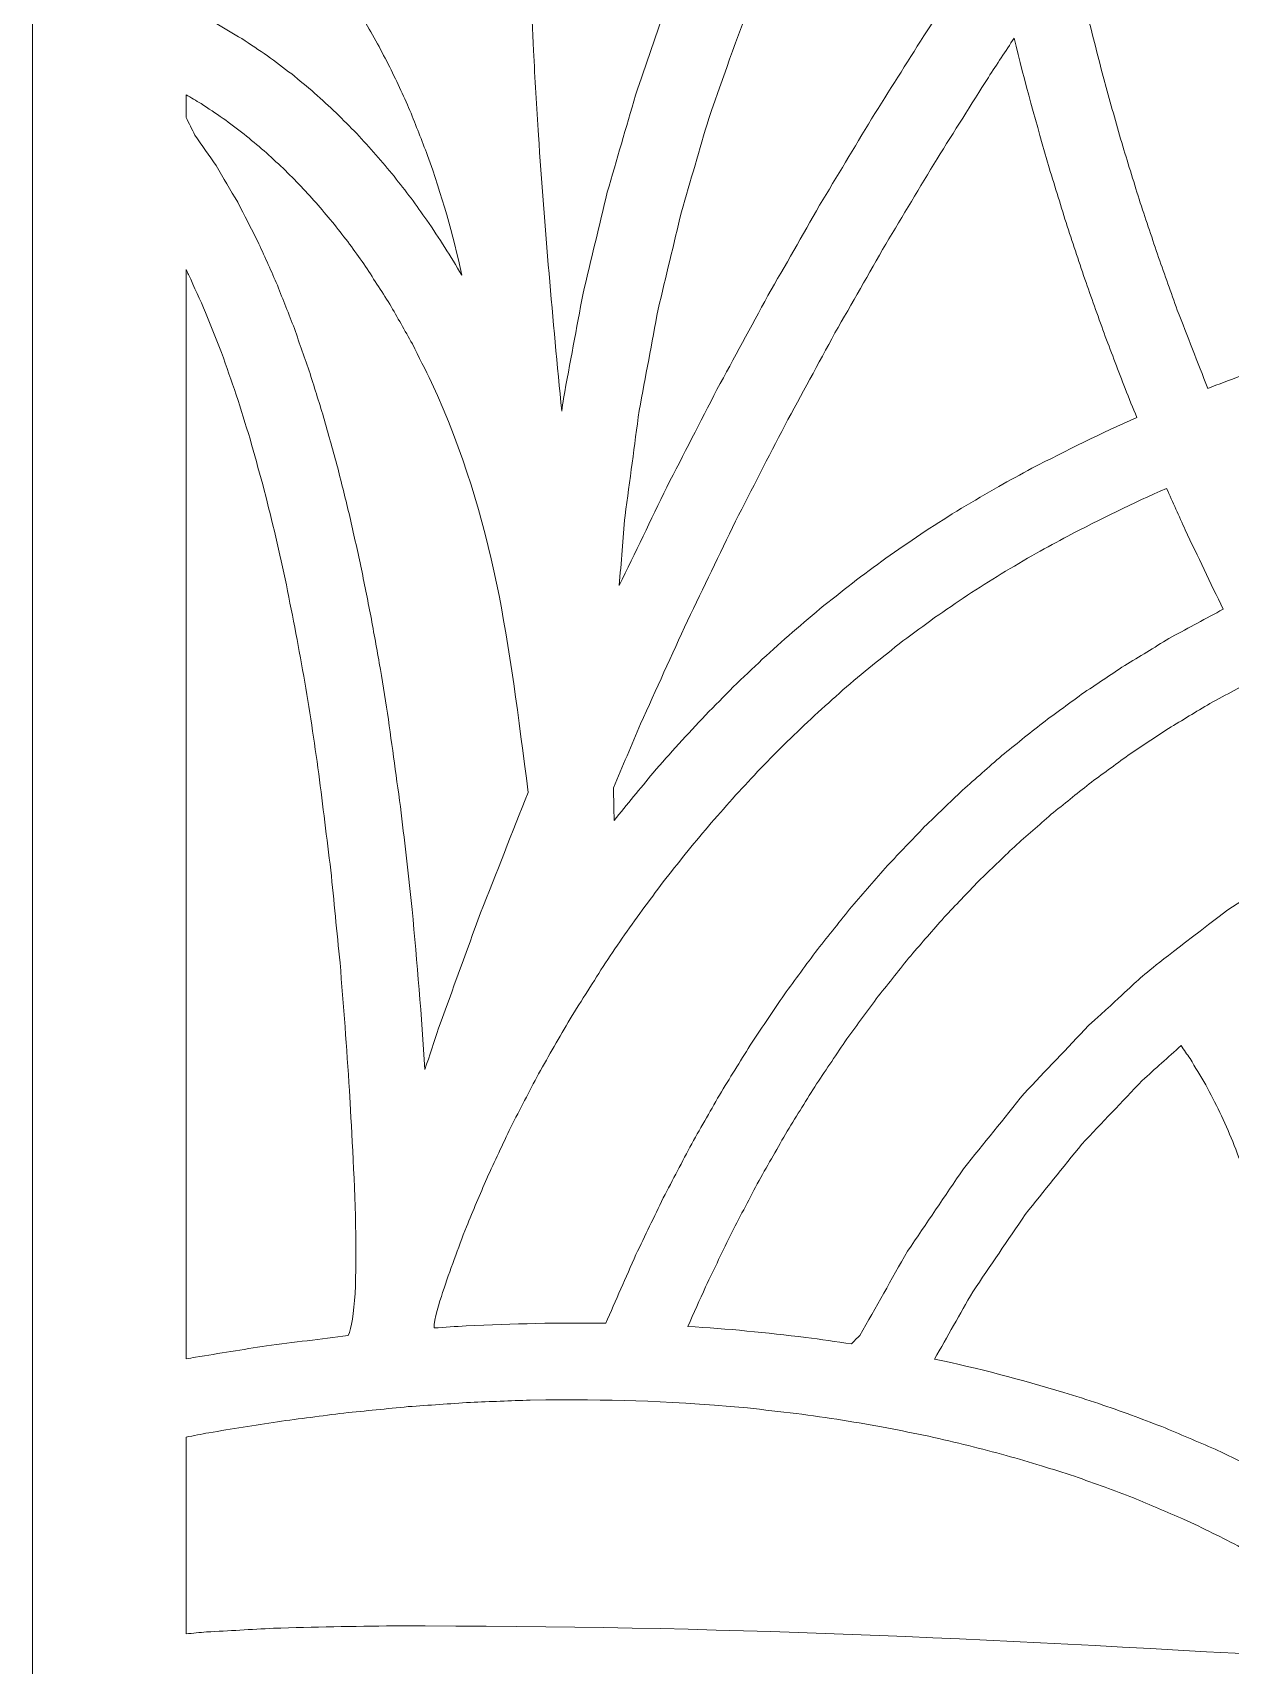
# Model space of a CAD drawing. Header units: centimetres. Extents: x 11.4 to 34.1, y -13.2 to 12.5.
# Drawn here: x 23.293 to 26.622, y -7.431 to -2.892 of the extents above; entities that cross this region are included whole.
import ezdxf

# ---------------------------------------------------------------- set-up
doc = ezdxf.new("R2010")
doc.units = ezdxf.units.CM
doc.header["$MEASUREMENT"] = 0
doc.layers.add('layer 1', color=7, linetype='Continuous')

msp = doc.modelspace()

# ---------------------------------------------------------------- linework, layer by layer
at = {"layer": 'layer 1', "color": 242, "lineweight": 9}
for points, knots in [([(34.05956, -13.24016), (30.47075, -13.24016), (26.88195, -13.24016), (23.29314, -13.24016), (23.29314, -13.24016), (23.29314, -4.65901), (23.29314, 3.92215), (23.29314, 12.5033), (23.29314, 12.5033), (26.88195, 12.5033), (30.47075, 12.5033), (34.05956, 12.5033), (34.05956, 12.5033), (34.05956, 3.92215), (34.05956, -4.65901), (34.05956, -13.24016)], [0, 0, 0, 0, 0.2, 0.2, 0.2, 0.2, 0.4, 0.4, 0.4, 0.4, 0.6, 0.6, 0.6, 0.6, 1, 1, 1, 1]), ([(25.83619, -1.73719), (25.82429, -1.75515), (25.81239, -1.77311), (25.80048, -1.79107), (25.80048, -1.79107), (25.76044, -1.8568), (25.7204, -1.92252), (25.68035, -1.98824), (25.68035, -1.98824), (25.64189, -2.05742), (25.60343, -2.12661), (25.56497, -2.19579), (25.56497, -2.19579), (25.52845, -2.26845), (25.49192, -2.34111), (25.4554, -2.41376), (25.4554, -2.41376), (25.34484, -2.65964), (25.26154, -2.87051), (25.17205, -3.13058), (25.17205, -3.13058), (25.14678, -3.21727), (25.12151, -3.30396), (25.09624, -3.39064), (25.09624, -3.39064), (25.07466, -3.48088), (25.05307, -3.57111), (25.03149, -3.66135), (25.03149, -3.66135), (25.01396, -3.75516), (24.99642, -3.84897), (24.97888, -3.94278), (24.97888, -3.94278), (24.96574, -4.04018), (24.9526, -4.13758), (24.93945, -4.23499), (24.93945, -4.23499), (24.93408, -4.29975), (24.9287, -4.36452), (24.92332, -4.42929), (24.92332, -4.42929), (24.96746, -4.33805), (25.0116, -4.24681), (25.05574, -4.15558), (25.05574, -4.15558), (25.10216, -4.06517), (25.14857, -3.97477), (25.19499, -3.88437), (25.19499, -3.88437), (25.24224, -3.79732), (25.28948, -3.71028), (25.33673, -3.62323), (25.33673, -3.62323), (25.38458, -3.53958), (25.43242, -3.45592), (25.48027, -3.37226), (25.48027, -3.37226), (25.52849, -3.29201), (25.5767, -3.21177), (25.62492, -3.13152), (25.62492, -3.13152), (25.67327, -3.05472), (25.72163, -2.97791), (25.76998, -2.90111), (25.76998, -2.90111), (25.81824, -2.82777), (25.8665, -2.75443), (25.91476, -2.68109), (25.91476, -2.68109), (25.92892, -2.66045), (25.94309, -2.63982), (25.95725, -2.61918), (25.95725, -2.61918), (25.95348, -2.60095), (25.94972, -2.58272), (25.94595, -2.5645), (25.94595, -2.5645), (25.93463, -2.50148), (25.92332, -2.43845), (25.912, -2.37543), (25.912, -2.37543), (25.90219, -2.31078), (25.89238, -2.24612), (25.88257, -2.18146), (25.88257, -2.18146), (25.8744, -2.11523), (25.86623, -2.04899), (25.85806, -1.98276), (25.85806, -1.98276), (25.85077, -1.9009), (25.84348, -1.81905), (25.83619, -1.73719)], [0, 0, 0, 0, 0.0416667, 0.0416667, 0.0416667, 0.0416667, 0.0833333, 0.0833333, 0.0833333, 0.0833333, 0.125, 0.125, 0.125, 0.125, 0.1666667, 0.1666667, 0.1666667, 0.1666667, 0.2083333, 0.2083333, 0.2083333, 0.2083333, 0.25, 0.25, 0.25, 0.25, 0.2916667, 0.2916667, 0.2916667, 0.2916667, 0.3333333, 0.3333333, 0.3333333, 0.3333333, 0.375, 0.375, 0.375, 0.375, 0.4166667, 0.4166667, 0.4166667, 0.4166667, 0.4583333, 0.4583333, 0.4583333, 0.4583333, 0.5, 0.5, 0.5, 0.5, 0.5416667, 0.5416667, 0.5416667, 0.5416667, 0.5833333, 0.5833333, 0.5833333, 0.5833333, 0.625, 0.625, 0.625, 0.625, 0.6666667, 0.6666667, 0.6666667, 0.6666667, 0.7083333, 0.7083333, 0.7083333, 0.7083333, 0.75, 0.75, 0.75, 0.75, 0.7916667, 0.7916667, 0.7916667, 0.7916667, 0.8333333, 0.8333333, 0.8333333, 0.8333333, 0.875, 0.875, 0.875, 0.875, 0.9166667, 0.9166667, 0.9166667, 0.9166667, 1, 1, 1, 1]), ([(26.70791, -1.95928), (26.52537, -2.18824), (26.35012, -2.4235), (26.18441, -2.66495), (26.18441, -2.66495), (26.21078, -2.79255), (26.24368, -2.91864), (26.27635, -3.04474), (26.27635, -3.04474), (26.29182, -3.0991), (26.30729, -3.15346), (26.32275, -3.20782), (26.32275, -3.20782), (26.339, -3.26035), (26.35525, -3.31287), (26.37149, -3.36539), (26.37149, -3.36539), (26.38839, -3.41602), (26.40528, -3.46665), (26.42217, -3.51729), (26.42217, -3.51729), (26.43957, -3.56597), (26.45696, -3.61465), (26.47436, -3.66334), (26.47436, -3.66334), (26.50258, -3.73591), (26.53079, -3.80849), (26.55901, -3.88107), (26.55901, -3.88107), (26.58956, -3.86954), (26.62012, -3.85802), (26.65068, -3.8465), (26.65068, -3.8465), (26.68417, -3.83469), (26.71766, -3.82288), (26.75116, -3.81108), (26.75116, -3.81108), (26.78493, -3.79998), (26.81871, -3.78888), (26.85249, -3.77778), (26.85249, -3.77778), (26.88652, -3.76739), (26.92055, -3.757), (26.95459, -3.74661), (26.95459, -3.74661), (26.98885, -3.73693), (27.02311, -3.72724), (27.05737, -3.71756), (27.05737, -3.71756), (27.09183, -3.7086), (27.12629, -3.69963), (27.16075, -3.69066), (27.16075, -3.69066), (27.22463, -3.67607), (27.28851, -3.66148), (27.35238, -3.64689), (27.35238, -3.64689), (27.25156, -3.45879), (27.16576, -3.26339), (27.08219, -3.06719), (27.08219, -3.06719), (26.96991, -2.78768), (26.93673, -2.69025), (26.87666, -2.51909), (26.87666, -2.51909), (26.8535, -2.44769), (26.83034, -2.37628), (26.80718, -2.30488), (26.80718, -2.30488), (26.78452, -2.22856), (26.76187, -2.15225), (26.73921, -2.07593), (26.73921, -2.07593), (26.72878, -2.03704), (26.71834, -1.99816), (26.70791, -1.95928)], [0, 0, 0, 0, 0.05, 0.05, 0.05, 0.05, 0.1, 0.1, 0.1, 0.1, 0.15, 0.15, 0.15, 0.15, 0.2, 0.2, 0.2, 0.2, 0.25, 0.25, 0.25, 0.25, 0.3, 0.3, 0.3, 0.3, 0.35, 0.35, 0.35, 0.35, 0.4, 0.4, 0.4, 0.4, 0.45, 0.45, 0.45, 0.45, 0.5, 0.5, 0.5, 0.5, 0.55, 0.55, 0.55, 0.55, 0.6, 0.6, 0.6, 0.6, 0.65, 0.65, 0.65, 0.65, 0.7, 0.7, 0.7, 0.7, 0.75, 0.75, 0.75, 0.75, 0.8, 0.8, 0.8, 0.8, 0.85, 0.85, 0.85, 0.85, 0.9, 0.9, 0.9, 0.9, 1, 1, 1, 1]), ([(23.71953, -2.82344), (23.72022, -2.82375), (23.72092, -2.82405), (23.72161, -2.82436), (23.72161, -2.82436), (23.74776, -2.83784), (23.77391, -2.85133), (23.80006, -2.86481), (23.80006, -2.86481), (23.82496, -2.87954), (23.84985, -2.89427), (23.87475, -2.909), (23.87475, -2.909), (23.89841, -2.92485), (23.92206, -2.9407), (23.94572, -2.95655), (23.94572, -2.95655), (23.96816, -2.97339), (23.9906, -2.99023), (24.01304, -3.00707), (24.01304, -3.00707), (24.03428, -3.02478), (24.05553, -3.04249), (24.07678, -3.0602), (24.07678, -3.0602), (24.09686, -3.07866), (24.11693, -3.09712), (24.13701, -3.11557), (24.13701, -3.11557), (24.15596, -3.13466), (24.1749, -3.15375), (24.19384, -3.17283), (24.19384, -3.17283), (24.21168, -3.19243), (24.22951, -3.21202), (24.24735, -3.23161), (24.24735, -3.23161), (24.26411, -3.2516), (24.28087, -3.2716), (24.29763, -3.29159), (24.29763, -3.29159), (24.31334, -3.31186), (24.32906, -3.33213), (24.34477, -3.3524), (24.34477, -3.3524), (24.35948, -3.37285), (24.37418, -3.39329), (24.38888, -3.41373), (24.38888, -3.41373), (24.42245, -3.46388), (24.45515, -3.51396), (24.48558, -3.56609), (24.48558, -3.56609), (24.46241, -3.45283), (24.42884, -3.34275), (24.39093, -3.23367), (24.39093, -3.23367), (24.3745, -3.19203), (24.35807, -3.15039), (24.34164, -3.10875), (24.34164, -3.10875), (24.33209, -3.08739), (24.32255, -3.06602), (24.313, -3.04465), (24.313, -3.04465), (24.30252, -3.02306), (24.29204, -3.00148), (24.28155, -2.97989), (24.28155, -2.97989), (24.27009, -2.95819), (24.25862, -2.93649), (24.24716, -2.9148), (24.24716, -2.9148), (24.23468, -2.89309), (24.2222, -2.87139), (24.20971, -2.84969), (24.20971, -2.84969), (24.19618, -2.82809), (24.18264, -2.80649), (24.1691, -2.78489), (24.1691, -2.78489), (24.15446, -2.7635), (24.13983, -2.74211), (24.12519, -2.72072), (24.12519, -2.72072), (24.10943, -2.69965), (24.09365, -2.67857), (24.07788, -2.65749), (24.07788, -2.65749), (24.06094, -2.63682), (24.04399, -2.61616), (24.02705, -2.59549), (24.02705, -2.59549), (24.00888, -2.57534), (23.99072, -2.55518), (23.97256, -2.53503), (23.97256, -2.53503), (23.95314, -2.51548), (23.93372, -2.49594), (23.91429, -2.47639), (23.91429, -2.47639), (23.89357, -2.45756), (23.87284, -2.43872), (23.85211, -2.41988), (23.85211, -2.41988), (23.83004, -2.40184), (23.80796, -2.3838), (23.78588, -2.36577), (23.78588, -2.36577), (23.76376, -2.34962), (23.74165, -2.33347), (23.71953, -2.31733), (23.71953, -2.31733), (23.71953, -2.48603), (23.71953, -2.65474), (23.71953, -2.82344)], [0, 0, 0, 0, 0.0333333, 0.0333333, 0.0333333, 0.0333333, 0.0666667, 0.0666667, 0.0666667, 0.0666667, 0.1, 0.1, 0.1, 0.1, 0.1333333, 0.1333333, 0.1333333, 0.1333333, 0.1666667, 0.1666667, 0.1666667, 0.1666667, 0.2, 0.2, 0.2, 0.2, 0.2333333, 0.2333333, 0.2333333, 0.2333333, 0.2666667, 0.2666667, 0.2666667, 0.2666667, 0.3, 0.3, 0.3, 0.3, 0.3333333, 0.3333333, 0.3333333, 0.3333333, 0.3666667, 0.3666667, 0.3666667, 0.3666667, 0.4, 0.4, 0.4, 0.4, 0.4333333, 0.4333333, 0.4333333, 0.4333333, 0.4666667, 0.4666667, 0.4666667, 0.4666667, 0.5, 0.5, 0.5, 0.5, 0.5333333, 0.5333333, 0.5333333, 0.5333333, 0.5666667, 0.5666667, 0.5666667, 0.5666667, 0.6, 0.6, 0.6, 0.6, 0.6333333, 0.6333333, 0.6333333, 0.6333333, 0.6666667, 0.6666667, 0.6666667, 0.6666667, 0.7, 0.7, 0.7, 0.7, 0.7333333, 0.7333333, 0.7333333, 0.7333333, 0.7666667, 0.7666667, 0.7666667, 0.7666667, 0.8, 0.8, 0.8, 0.8, 0.8333333, 0.8333333, 0.8333333, 0.8333333, 0.8666667, 0.8666667, 0.8666667, 0.8666667, 0.9, 0.9, 0.9, 0.9, 0.9333333, 0.9333333, 0.9333333, 0.9333333, 1, 1, 1, 1]), ([(24.76351, -3.9446), (24.76511, -3.9327), (24.76672, -3.92081), (24.76832, -3.90891), (24.76832, -3.90891), (24.78652, -3.81159), (24.80471, -3.71426), (24.82291, -3.61694), (24.82291, -3.61694), (24.8453, -3.52329), (24.8677, -3.42963), (24.8901, -3.33598), (24.8901, -3.33598), (24.91633, -3.246), (24.94257, -3.15601), (24.9688, -3.06603), (24.9688, -3.06603), (24.9985, -2.97971), (25.0282, -2.8934), (25.0579, -2.80708), (25.0579, -2.80708), (25.06605, -2.78654), (25.0742, -2.766), (25.08235, -2.74546), (25.08235, -2.74546), (25.07697, -2.7388), (25.07159, -2.73215), (25.0662, -2.72549), (25.0662, -2.72549), (24.94856, -2.58414), (24.81631, -2.45452), (24.67326, -2.33896), (24.67326, -2.33896), (24.67134, -2.42893), (24.67167, -2.51857), (24.67276, -2.60857), (24.67276, -2.60857), (24.67556, -2.71988), (24.67969, -2.83093), (24.68485, -2.94218), (24.68485, -2.94218), (24.68948, -3.02068), (24.69411, -3.09919), (24.69874, -3.1777), (24.69874, -3.1777), (24.71659, -3.4337), (24.73811, -3.68922), (24.76351, -3.9446)], [0, 0, 0, 0, 0.0769231, 0.0769231, 0.0769231, 0.0769231, 0.1538462, 0.1538462, 0.1538462, 0.1538462, 0.2307692, 0.2307692, 0.2307692, 0.2307692, 0.3076923, 0.3076923, 0.3076923, 0.3076923, 0.3846154, 0.3846154, 0.3846154, 0.3846154, 0.4615385, 0.4615385, 0.4615385, 0.4615385, 0.5384615, 0.5384615, 0.5384615, 0.5384615, 0.6153846, 0.6153846, 0.6153846, 0.6153846, 0.6923077, 0.6923077, 0.6923077, 0.6923077, 0.7692308, 0.7692308, 0.7692308, 0.7692308, 0.8461538, 0.8461538, 0.8461538, 0.8461538, 1, 1, 1, 1]), ([(24.90728, -4.99168), (24.90788, -5.02182), (24.90849, -5.05196), (24.9091, -5.0821), (24.9091, -5.0821), (24.94524, -5.03801), (24.98137, -4.99392), (25.0175, -4.94983), (25.0175, -4.94983), (25.04123, -4.92295), (25.06495, -4.89607), (25.08867, -4.86919), (25.08867, -4.86919), (25.11343, -4.84263), (25.13819, -4.81608), (25.16296, -4.78953), (25.16296, -4.78953), (25.18878, -4.76338), (25.2146, -4.73723), (25.24041, -4.71108), (25.24041, -4.71108), (25.2673, -4.68541), (25.29418, -4.65973), (25.32107, -4.63406), (25.32107, -4.63406), (25.34904, -4.60893), (25.377, -4.58381), (25.40497, -4.55868), (25.40497, -4.55868), (25.43402, -4.53418), (25.46308, -4.50968), (25.49213, -4.48517), (25.49213, -4.48517), (25.52229, -4.46137), (25.55245, -4.43756), (25.58261, -4.41376), (25.58261, -4.41376), (25.61388, -4.39072), (25.64516, -4.36769), (25.67643, -4.34466), (25.67643, -4.34466), (25.70882, -4.32247), (25.74122, -4.30028), (25.77362, -4.27809), (25.77362, -4.27809), (25.80715, -4.25683), (25.84068, -4.23556), (25.87421, -4.21429), (25.87421, -4.21429), (25.90878, -4.19409), (25.94336, -4.17388), (25.97793, -4.15367), (25.97793, -4.15367), (26.00874, -4.13689), (26.03956, -4.12012), (26.07037, -4.10335), (26.07037, -4.10335), (26.16632, -4.05409), (26.26281, -4.00505), (26.36198, -3.96254), (26.36198, -3.96254), (26.35104, -3.93542), (26.3401, -3.90831), (26.32917, -3.88119), (26.32917, -3.88119), (26.31089, -3.83317), (26.29261, -3.78516), (26.27433, -3.73714), (26.27433, -3.73714), (26.25644, -3.68706), (26.23854, -3.63698), (26.22064, -3.5869), (26.22064, -3.5869), (26.20327, -3.53481), (26.18589, -3.48272), (26.16851, -3.43064), (26.16851, -3.43064), (26.15179, -3.37659), (26.13508, -3.32255), (26.11836, -3.2685), (26.11836, -3.2685), (26.08427, -3.1487), (26.04934, -3.02874), (26.02104, -2.90742), (26.02104, -2.90742), (25.99711, -2.94378), (25.97318, -2.98014), (25.94926, -3.01651), (25.94926, -3.01651), (25.90168, -3.09208), (25.8541, -3.16765), (25.80652, -3.24323), (25.80652, -3.24323), (25.75908, -3.32218), (25.71164, -3.40114), (25.6642, -3.48009), (25.6642, -3.48009), (25.61712, -3.5624), (25.57005, -3.64471), (25.52297, -3.72702), (25.52297, -3.72702), (25.47649, -3.81266), (25.43001, -3.89829), (25.38353, -3.98392), (25.38353, -3.98392), (25.33787, -4.07285), (25.29222, -4.16178), (25.24656, -4.2507), (25.24656, -4.2507), (25.20196, -4.34289), (25.15735, -4.43509), (25.11275, -4.52728), (25.11275, -4.52728), (25.06942, -4.62271), (25.0261, -4.71814), (24.98278, -4.81357), (24.98278, -4.81357), (24.95761, -4.87294), (24.93244, -4.93231), (24.90728, -4.99168)], [0, 0, 0, 0, 0.0322581, 0.0322581, 0.0322581, 0.0322581, 0.0645161, 0.0645161, 0.0645161, 0.0645161, 0.0967742, 0.0967742, 0.0967742, 0.0967742, 0.1290323, 0.1290323, 0.1290323, 0.1290323, 0.1612903, 0.1612903, 0.1612903, 0.1612903, 0.1935484, 0.1935484, 0.1935484, 0.1935484, 0.2258065, 0.2258065, 0.2258065, 0.2258065, 0.2580645, 0.2580645, 0.2580645, 0.2580645, 0.2903226, 0.2903226, 0.2903226, 0.2903226, 0.3225806, 0.3225806, 0.3225806, 0.3225806, 0.3548387, 0.3548387, 0.3548387, 0.3548387, 0.3870968, 0.3870968, 0.3870968, 0.3870968, 0.4193548, 0.4193548, 0.4193548, 0.4193548, 0.4516129, 0.4516129, 0.4516129, 0.4516129, 0.483871, 0.483871, 0.483871, 0.483871, 0.516129, 0.516129, 0.516129, 0.516129, 0.5483871, 0.5483871, 0.5483871, 0.5483871, 0.5806452, 0.5806452, 0.5806452, 0.5806452, 0.6129032, 0.6129032, 0.6129032, 0.6129032, 0.6451613, 0.6451613, 0.6451613, 0.6451613, 0.6774194, 0.6774194, 0.6774194, 0.6774194, 0.7096774, 0.7096774, 0.7096774, 0.7096774, 0.7419355, 0.7419355, 0.7419355, 0.7419355, 0.7741935, 0.7741935, 0.7741935, 0.7741935, 0.8064516, 0.8064516, 0.8064516, 0.8064516, 0.8387097, 0.8387097, 0.8387097, 0.8387097, 0.8709677, 0.8709677, 0.8709677, 0.8709677, 0.9032258, 0.9032258, 0.9032258, 0.9032258, 0.9354839, 0.9354839, 0.9354839, 0.9354839, 1, 1, 1, 1]), ([(23.71953, -3.12782), (23.72776, -3.14427), (23.73599, -3.16073), (23.74422, -3.17719), (23.74422, -3.17719), (23.76372, -3.20543), (23.78323, -3.23366), (23.80273, -3.2619), (23.80273, -3.2619), (23.82283, -3.29587), (23.84294, -3.32984), (23.86304, -3.36381), (23.86304, -3.36381), (23.88162, -3.40002), (23.9002, -3.43623), (23.91878, -3.47244), (23.91878, -3.47244), (23.93594, -3.51068), (23.95311, -3.54892), (23.97027, -3.58715), (23.97027, -3.58715), (23.98611, -3.6272), (24.00195, -3.66724), (24.01779, -3.70728), (24.01779, -3.70728), (24.03238, -3.74892), (24.04698, -3.79055), (24.06157, -3.83219), (24.06157, -3.83219), (24.07499, -3.87519), (24.08841, -3.9182), (24.10183, -3.9612), (24.10183, -3.9612), (24.11415, -4.00536), (24.12646, -4.04953), (24.13877, -4.09369), (24.13877, -4.09369), (24.15003, -4.13878), (24.16129, -4.18387), (24.17255, -4.22896), (24.17255, -4.22896), (24.18281, -4.27475), (24.19308, -4.32055), (24.20334, -4.36635), (24.20334, -4.36635), (24.21266, -4.41262), (24.22198, -4.4589), (24.23129, -4.50518), (24.23129, -4.50518), (24.23972, -4.55171), (24.24814, -4.59824), (24.25657, -4.64477), (24.25657, -4.64477), (24.26414, -4.69132), (24.27172, -4.73787), (24.2793, -4.78442), (24.2793, -4.78442), (24.2921, -4.87667), (24.30491, -4.96892), (24.31771, -5.06117), (24.31771, -5.06117), (24.32768, -5.15073), (24.33766, -5.24028), (24.34763, -5.32984), (24.34763, -5.32984), (24.36148, -5.47791), (24.37387, -5.62585), (24.38336, -5.77427), (24.38336, -5.77427), (24.39604, -5.73612), (24.40871, -5.69797), (24.42139, -5.65981), (24.42139, -5.65981), (24.46016, -5.55304), (24.49892, -5.44626), (24.53769, -5.33948), (24.53769, -5.33948), (24.58193, -5.22771), (24.62618, -5.11594), (24.67042, -5.00416), (24.67042, -5.00416), (24.61464, -4.5799), (24.58079, -4.25837), (24.40182, -3.86465), (24.40182, -3.86465), (24.38402, -3.82893), (24.36622, -3.79321), (24.34842, -3.75749), (24.34842, -3.75749), (24.32756, -3.7206), (24.30671, -3.68372), (24.28585, -3.64683), (24.28585, -3.64683), (24.2618, -3.60966), (24.23775, -3.57248), (24.21371, -3.5353), (24.21371, -3.5353), (24.20045, -3.51686), (24.18719, -3.49843), (24.17393, -3.48), (24.17393, -3.48), (24.15983, -3.46181), (24.14573, -3.44362), (24.13163, -3.42543), (24.13163, -3.42543), (24.11667, -3.40759), (24.10172, -3.38975), (24.08676, -3.37191), (24.08676, -3.37191), (24.07093, -3.35452), (24.0551, -3.33713), (24.03928, -3.31974), (24.03928, -3.31974), (24.02256, -3.30291), (24.00585, -3.28607), (23.98914, -3.26923), (23.98914, -3.26923), (23.97152, -3.25304), (23.95391, -3.23685), (23.9363, -3.22066), (23.9363, -3.22066), (23.91777, -3.20521), (23.89924, -3.18976), (23.88071, -3.17432), (23.88071, -3.17432), (23.86124, -3.15971), (23.84178, -3.1451), (23.82231, -3.13049), (23.82231, -3.13049), (23.80189, -3.11681), (23.78147, -3.10313), (23.76105, -3.08945), (23.76105, -3.08945), (23.74721, -3.08126), (23.73337, -3.07307), (23.71953, -3.06488), (23.71953, -3.06488), (23.71953, -3.08586), (23.71953, -3.10684), (23.71953, -3.12782)], [0, 0, 0, 0, 0.0277778, 0.0277778, 0.0277778, 0.0277778, 0.0555556, 0.0555556, 0.0555556, 0.0555556, 0.0833333, 0.0833333, 0.0833333, 0.0833333, 0.1111111, 0.1111111, 0.1111111, 0.1111111, 0.1388889, 0.1388889, 0.1388889, 0.1388889, 0.1666667, 0.1666667, 0.1666667, 0.1666667, 0.1944444, 0.1944444, 0.1944444, 0.1944444, 0.2222222, 0.2222222, 0.2222222, 0.2222222, 0.25, 0.25, 0.25, 0.25, 0.2777778, 0.2777778, 0.2777778, 0.2777778, 0.3055556, 0.3055556, 0.3055556, 0.3055556, 0.3333333, 0.3333333, 0.3333333, 0.3333333, 0.3611111, 0.3611111, 0.3611111, 0.3611111, 0.3888889, 0.3888889, 0.3888889, 0.3888889, 0.4166667, 0.4166667, 0.4166667, 0.4166667, 0.4444444, 0.4444444, 0.4444444, 0.4444444, 0.4722222, 0.4722222, 0.4722222, 0.4722222, 0.5, 0.5, 0.5, 0.5, 0.5277778, 0.5277778, 0.5277778, 0.5277778, 0.5555556, 0.5555556, 0.5555556, 0.5555556, 0.5833333, 0.5833333, 0.5833333, 0.5833333, 0.6111111, 0.6111111, 0.6111111, 0.6111111, 0.6388889, 0.6388889, 0.6388889, 0.6388889, 0.6666667, 0.6666667, 0.6666667, 0.6666667, 0.6944444, 0.6944444, 0.6944444, 0.6944444, 0.7222222, 0.7222222, 0.7222222, 0.7222222, 0.75, 0.75, 0.75, 0.75, 0.7777778, 0.7777778, 0.7777778, 0.7777778, 0.8055556, 0.8055556, 0.8055556, 0.8055556, 0.8333333, 0.8333333, 0.8333333, 0.8333333, 0.8611111, 0.8611111, 0.8611111, 0.8611111, 0.8888889, 0.8888889, 0.8888889, 0.8888889, 0.9166667, 0.9166667, 0.9166667, 0.9166667, 0.9444444, 0.9444444, 0.9444444, 0.9444444, 1, 1, 1, 1]), ([(23.71953, -6.57938), (23.72823, -6.57772), (23.73692, -6.57605), (23.74561, -6.57438), (23.74561, -6.57438), (23.81137, -6.5638), (23.87713, -6.55322), (23.94289, -6.54263), (23.94289, -6.54263), (24.01848, -6.53316), (24.09407, -6.52369), (24.16966, -6.51422), (24.16966, -6.51422), (24.211, -6.43156), (24.18309, -6.00643), (24.17349, -5.8332), (24.17349, -5.8332), (24.16592, -5.71469), (24.15718, -5.59647), (24.14738, -5.47813), (24.14738, -5.47813), (24.13884, -5.39223), (24.13031, -5.30634), (24.12178, -5.22045), (24.12178, -5.22045), (24.11067, -5.13122), (24.09956, -5.04199), (24.08846, -4.95276), (24.08846, -4.95276), (24.08184, -4.9075), (24.07522, -4.86224), (24.0686, -4.81698), (24.0686, -4.81698), (24.06121, -4.77162), (24.05383, -4.72625), (24.04644, -4.68089), (24.04644, -4.68089), (24.03826, -4.63566), (24.03007, -4.59044), (24.02188, -4.54522), (24.02188, -4.54522), (24.01285, -4.50038), (24.00382, -4.45554), (23.99479, -4.41071), (23.99479, -4.41071), (23.98489, -4.3665), (23.97498, -4.3223), (23.96508, -4.2781), (23.96508, -4.2781), (23.95426, -4.23478), (23.94344, -4.19147), (23.93263, -4.14815), (23.93263, -4.14815), (23.92087, -4.10597), (23.90911, -4.06378), (23.89735, -4.0216), (23.89735, -4.0216), (23.88462, -3.98081), (23.87189, -3.94002), (23.85916, -3.89923), (23.85916, -3.89923), (23.84543, -3.86008), (23.83171, -3.82093), (23.81799, -3.78179), (23.81799, -3.78179), (23.80326, -3.74454), (23.78853, -3.7073), (23.77379, -3.67006), (23.77379, -3.67006), (23.75805, -3.63498), (23.7423, -3.5999), (23.72655, -3.56482), (23.72655, -3.56482), (23.72421, -3.56026), (23.72187, -3.5557), (23.71953, -3.55114), (23.71953, -3.55114), (23.71953, -4.56055), (23.71953, -5.56997), (23.71953, -6.57938)], [0, 0, 0, 0, 0.047619, 0.047619, 0.047619, 0.047619, 0.0952381, 0.0952381, 0.0952381, 0.0952381, 0.1428571, 0.1428571, 0.1428571, 0.1428571, 0.1904762, 0.1904762, 0.1904762, 0.1904762, 0.2380952, 0.2380952, 0.2380952, 0.2380952, 0.2857143, 0.2857143, 0.2857143, 0.2857143, 0.3333333, 0.3333333, 0.3333333, 0.3333333, 0.3809524, 0.3809524, 0.3809524, 0.3809524, 0.4285714, 0.4285714, 0.4285714, 0.4285714, 0.4761905, 0.4761905, 0.4761905, 0.4761905, 0.5238095, 0.5238095, 0.5238095, 0.5238095, 0.5714286, 0.5714286, 0.5714286, 0.5714286, 0.6190476, 0.6190476, 0.6190476, 0.6190476, 0.6666667, 0.6666667, 0.6666667, 0.6666667, 0.7142857, 0.7142857, 0.7142857, 0.7142857, 0.7619048, 0.7619048, 0.7619048, 0.7619048, 0.8095238, 0.8095238, 0.8095238, 0.8095238, 0.8571429, 0.8571429, 0.8571429, 0.8571429, 0.9047619, 0.9047619, 0.9047619, 0.9047619, 1, 1, 1, 1]), ([(24.40862, -6.4932), (24.43848, -6.49115), (24.46835, -6.4891), (24.49821, -6.48704), (24.49821, -6.48704), (24.6275, -6.4821), (24.75645, -6.4773), (24.88585, -6.48023), (24.88585, -6.48023), (24.91382, -6.41649), (24.94179, -6.35276), (24.96976, -6.28902), (24.96976, -6.28902), (24.99507, -6.23658), (25.02038, -6.18413), (25.0457, -6.13169), (25.0457, -6.13169), (25.07207, -6.08142), (25.09845, -6.03116), (25.12482, -5.98089), (25.12482, -5.98089), (25.15228, -5.93278), (25.17973, -5.88466), (25.20718, -5.83654), (25.20718, -5.83654), (25.23572, -5.79053), (25.26427, -5.74453), (25.29281, -5.69852), (25.29281, -5.69852), (25.32246, -5.6546), (25.35211, -5.61067), (25.38175, -5.56675), (25.38175, -5.56675), (25.41252, -5.52487), (25.44328, -5.48299), (25.47404, -5.44112), (25.47404, -5.44112), (25.50593, -5.40126), (25.53782, -5.3614), (25.56971, -5.32154), (25.56971, -5.32154), (25.60274, -5.28367), (25.63577, -5.2458), (25.66879, -5.20793), (25.66879, -5.20793), (25.70296, -5.17202), (25.73713, -5.13611), (25.7713, -5.1002), (25.7713, -5.1002), (25.80662, -5.06622), (25.84194, -5.03224), (25.87725, -4.99826), (25.87725, -4.99826), (25.91372, -4.96618), (25.95019, -4.9341), (25.98666, -4.90202), (25.98666, -4.90202), (26.02428, -4.87182), (26.0619, -4.84161), (26.09952, -4.8114), (26.09952, -4.8114), (26.1383, -4.78303), (26.17707, -4.75466), (26.21585, -4.72629), (26.21585, -4.72629), (26.25578, -4.69973), (26.2957, -4.67316), (26.33563, -4.6466), (26.33563, -4.6466), (26.37671, -4.62181), (26.41778, -4.59701), (26.45886, -4.57222), (26.45886, -4.57222), (26.50651, -4.54649), (26.55416, -4.52076), (26.6018, -4.49503), (26.6018, -4.49503), (26.56664, -4.42157), (26.53147, -4.3481), (26.49631, -4.27464), (26.49631, -4.27464), (26.47907, -4.23612), (26.46183, -4.1976), (26.44459, -4.15908), (26.44459, -4.15908), (26.35123, -4.1991), (26.26036, -4.24546), (26.17004, -4.29183), (26.17004, -4.29183), (26.14093, -4.30768), (26.11182, -4.32352), (26.08271, -4.33937), (26.08271, -4.33937), (26.05018, -4.35838), (26.01766, -4.37739), (25.98513, -4.3964), (25.98513, -4.3964), (25.95375, -4.41631), (25.92236, -4.43621), (25.89098, -4.45612), (25.89098, -4.45612), (25.86063, -4.47691), (25.83027, -4.49769), (25.79992, -4.51848), (25.79992, -4.51848), (25.77058, -4.54009), (25.74125, -4.5617), (25.71191, -4.58331), (25.71191, -4.58331), (25.68359, -4.60566), (25.65526, -4.62802), (25.62694, -4.65038), (25.62694, -4.65038), (25.59961, -4.67342), (25.57229, -4.69647), (25.54496, -4.71951), (25.54496, -4.71951), (25.51863, -4.74317), (25.4923, -4.76682), (25.46597, -4.79048), (25.46597, -4.79048), (25.44062, -4.81469), (25.41527, -4.8389), (25.38992, -4.8631), (25.38992, -4.8631), (25.36555, -4.88779), (25.34117, -4.91248), (25.3168, -4.93716), (25.3168, -4.93716), (25.29339, -4.96226), (25.26999, -4.98735), (25.24658, -5.01245), (25.24658, -5.01245), (25.22414, -5.03789), (25.20169, -5.06332), (25.17924, -5.08876), (25.17924, -5.08876), (25.15775, -5.11447), (25.13626, -5.14018), (25.11476, -5.16589), (25.11476, -5.16589), (25.09421, -5.1918), (25.07366, -5.2177), (25.05311, -5.24361), (25.05311, -5.24361), (25.0335, -5.26966), (25.01389, -5.2957), (24.99427, -5.32174), (24.99427, -5.32174), (24.97559, -5.34784), (24.95691, -5.37394), (24.93822, -5.40004), (24.93822, -5.40004), (24.92046, -5.42613), (24.90269, -5.45222), (24.88493, -5.47831), (24.88493, -5.47831), (24.85214, -5.53017), (24.81934, -5.58203), (24.78654, -5.63389), (24.78654, -5.63389), (24.75734, -5.68485), (24.72813, -5.73581), (24.69892, -5.78677), (24.69892, -5.78677), (24.67324, -5.83624), (24.64756, -5.88572), (24.62187, -5.9352), (24.62187, -5.9352), (24.59965, -5.98261), (24.57743, -6.03002), (24.5552, -6.07744), (24.5552, -6.07744), (24.53637, -6.12219), (24.51753, -6.16694), (24.4987, -6.21169), (24.4987, -6.21169), (24.47537, -6.27222), (24.45335, -6.33266), (24.43258, -6.39412), (24.43258, -6.39412), (24.42377, -6.42223), (24.40863, -6.46868), (24.40862, -6.4932)], [0, 0, 0, 0, 0.0212766, 0.0212766, 0.0212766, 0.0212766, 0.0425532, 0.0425532, 0.0425532, 0.0425532, 0.0638298, 0.0638298, 0.0638298, 0.0638298, 0.0851064, 0.0851064, 0.0851064, 0.0851064, 0.106383, 0.106383, 0.106383, 0.106383, 0.1276596, 0.1276596, 0.1276596, 0.1276596, 0.1489362, 0.1489362, 0.1489362, 0.1489362, 0.1702128, 0.1702128, 0.1702128, 0.1702128, 0.1914894, 0.1914894, 0.1914894, 0.1914894, 0.212766, 0.212766, 0.212766, 0.212766, 0.2340426, 0.2340426, 0.2340426, 0.2340426, 0.2553191, 0.2553191, 0.2553191, 0.2553191, 0.2765957, 0.2765957, 0.2765957, 0.2765957, 0.2978723, 0.2978723, 0.2978723, 0.2978723, 0.3191489, 0.3191489, 0.3191489, 0.3191489, 0.3404255, 0.3404255, 0.3404255, 0.3404255, 0.3617021, 0.3617021, 0.3617021, 0.3617021, 0.3829787, 0.3829787, 0.3829787, 0.3829787, 0.4042553, 0.4042553, 0.4042553, 0.4042553, 0.4255319, 0.4255319, 0.4255319, 0.4255319, 0.4468085, 0.4468085, 0.4468085, 0.4468085, 0.4680851, 0.4680851, 0.4680851, 0.4680851, 0.4893617, 0.4893617, 0.4893617, 0.4893617, 0.5106383, 0.5106383, 0.5106383, 0.5106383, 0.5319149, 0.5319149, 0.5319149, 0.5319149, 0.5531915, 0.5531915, 0.5531915, 0.5531915, 0.5744681, 0.5744681, 0.5744681, 0.5744681, 0.5957447, 0.5957447, 0.5957447, 0.5957447, 0.6170213, 0.6170213, 0.6170213, 0.6170213, 0.6382979, 0.6382979, 0.6382979, 0.6382979, 0.6595745, 0.6595745, 0.6595745, 0.6595745, 0.6808511, 0.6808511, 0.6808511, 0.6808511, 0.7021277, 0.7021277, 0.7021277, 0.7021277, 0.7234043, 0.7234043, 0.7234043, 0.7234043, 0.7446809, 0.7446809, 0.7446809, 0.7446809, 0.7659574, 0.7659574, 0.7659574, 0.7659574, 0.787234, 0.787234, 0.787234, 0.787234, 0.8085106, 0.8085106, 0.8085106, 0.8085106, 0.8297872, 0.8297872, 0.8297872, 0.8297872, 0.8510638, 0.8510638, 0.8510638, 0.8510638, 0.8723404, 0.8723404, 0.8723404, 0.8723404, 0.893617, 0.893617, 0.893617, 0.893617, 0.9148936, 0.9148936, 0.9148936, 0.9148936, 0.9361702, 0.9361702, 0.9361702, 0.9361702, 0.9574468, 0.9574468, 0.9574468, 0.9574468, 1, 1, 1, 1]), ([(26.69986, -4.68439), (26.65493, -4.70863), (26.61001, -4.73288), (26.56509, -4.75712), (26.56509, -4.75712), (26.52666, -4.78032), (26.48824, -4.80351), (26.44981, -4.8267), (26.44981, -4.8267), (26.41251, -4.85152), (26.3752, -4.87634), (26.3379, -4.90116), (26.3379, -4.90116), (26.30169, -4.92765), (26.26548, -4.95414), (26.22927, -4.98063), (26.22927, -4.98063), (26.19414, -5.00884), (26.15901, -5.03706), (26.12387, -5.06527), (26.12387, -5.06527), (26.0898, -5.09524), (26.05572, -5.12522), (26.02164, -5.1552), (26.02164, -5.1552), (25.9886, -5.18699), (25.95555, -5.21878), (25.92251, -5.25057), (25.92251, -5.25057), (25.89048, -5.28423), (25.85846, -5.31789), (25.82643, -5.35154), (25.82643, -5.35154), (25.79541, -5.38711), (25.76439, -5.42269), (25.73336, -5.45826), (25.73336, -5.45826), (25.70333, -5.4958), (25.67329, -5.53334), (25.64326, -5.57088), (25.64326, -5.57088), (25.6142, -5.61043), (25.58514, -5.64999), (25.55608, -5.68954), (25.55608, -5.68954), (25.52799, -5.73116), (25.4999, -5.77278), (25.47181, -5.8144), (25.47181, -5.8144), (25.44468, -5.85813), (25.41754, -5.90187), (25.39041, -5.9456), (25.39041, -5.9456), (25.36423, -5.99149), (25.33805, -6.03739), (25.31186, -6.08328), (25.31186, -6.08328), (25.28662, -6.13138), (25.26138, -6.17948), (25.23614, -6.22758), (25.23614, -6.22758), (25.21184, -6.27793), (25.18754, -6.32828), (25.16324, -6.37863), (25.16324, -6.37863), (25.14692, -6.41539), (25.1306, -6.45215), (25.11428, -6.48891), (25.11428, -6.48891), (25.22401, -6.49471), (25.33302, -6.50691), (25.44215, -6.51926), (25.44215, -6.51926), (25.48427, -6.5253), (25.52639, -6.53133), (25.5685, -6.53737), (25.5685, -6.53737), (25.57632, -6.52955), (25.58414, -6.52173), (25.59196, -6.51391), (25.59196, -6.51391), (25.63621, -6.43582), (25.68046, -6.35773), (25.72471, -6.27964), (25.72471, -6.27964), (25.7766, -6.2032), (25.82849, -6.12676), (25.88038, -6.05032), (25.88038, -6.05032), (25.93643, -5.98071), (25.99247, -5.9111), (26.04852, -5.84149), (26.04852, -5.84149), (26.1083, -5.77847), (26.16808, -5.71545), (26.22786, -5.65244), (26.22786, -5.65244), (26.42598, -5.47442), (26.3012, -5.57134), (26.61501, -5.33054), (26.61501, -5.33054), (26.68342, -5.28571), (26.75182, -5.24089), (26.82023, -5.19606), (26.82023, -5.19606), (26.86562, -5.17071), (26.91101, -5.14536), (26.95641, -5.12001), (26.95641, -5.12001), (26.86738, -4.98527), (26.78755, -4.84439), (26.70973, -4.70299), (26.70973, -4.70299), (26.70644, -4.69679), (26.70315, -4.69059), (26.69986, -4.68439)], [0, 0, 0, 0, 0.0333333, 0.0333333, 0.0333333, 0.0333333, 0.0666667, 0.0666667, 0.0666667, 0.0666667, 0.1, 0.1, 0.1, 0.1, 0.1333333, 0.1333333, 0.1333333, 0.1333333, 0.1666667, 0.1666667, 0.1666667, 0.1666667, 0.2, 0.2, 0.2, 0.2, 0.2333333, 0.2333333, 0.2333333, 0.2333333, 0.2666667, 0.2666667, 0.2666667, 0.2666667, 0.3, 0.3, 0.3, 0.3, 0.3333333, 0.3333333, 0.3333333, 0.3333333, 0.3666667, 0.3666667, 0.3666667, 0.3666667, 0.4, 0.4, 0.4, 0.4, 0.4333333, 0.4333333, 0.4333333, 0.4333333, 0.4666667, 0.4666667, 0.4666667, 0.4666667, 0.5, 0.5, 0.5, 0.5, 0.5333333, 0.5333333, 0.5333333, 0.5333333, 0.5666667, 0.5666667, 0.5666667, 0.5666667, 0.6, 0.6, 0.6, 0.6, 0.6333333, 0.6333333, 0.6333333, 0.6333333, 0.6666667, 0.6666667, 0.6666667, 0.6666667, 0.7, 0.7, 0.7, 0.7, 0.7333333, 0.7333333, 0.7333333, 0.7333333, 0.7666667, 0.7666667, 0.7666667, 0.7666667, 0.8, 0.8, 0.8, 0.8, 0.8333333, 0.8333333, 0.8333333, 0.8333333, 0.8666667, 0.8666667, 0.8666667, 0.8666667, 0.9, 0.9, 0.9, 0.9, 0.9333333, 0.9333333, 0.9333333, 0.9333333, 1, 1, 1, 1]), ([(26.48469, -5.70828), (26.44869, -5.74063), (26.41268, -5.77299), (26.37668, -5.80534), (26.37668, -5.80534), (26.32083, -5.8642), (26.26499, -5.92307), (26.20915, -5.98194), (26.20915, -5.98194), (26.15673, -6.04704), (26.10431, -6.11215), (26.05189, -6.17725), (26.05189, -6.17725), (26.00325, -6.24892), (25.9546, -6.32058), (25.90595, -6.39225), (25.90595, -6.39225), (25.8705, -6.4548), (25.83506, -6.51735), (25.79961, -6.5799), (25.79961, -6.5799), (25.9211, -6.60457), (26.04023, -6.6374), (26.15913, -6.67214), (26.15913, -6.67214), (26.19149, -6.68255), (26.22385, -6.69296), (26.2562, -6.70337), (26.2562, -6.70337), (26.28641, -6.71397), (26.31661, -6.72458), (26.34681, -6.73518), (26.34681, -6.73518), (26.37485, -6.74585), (26.40289, -6.75652), (26.43093, -6.76719), (26.43093, -6.76719), (26.4805, -6.7882), (26.53006, -6.80921), (26.57963, -6.83021), (26.57963, -6.83021), (26.62048, -6.8499), (26.66132, -6.86958), (26.70217, -6.88926), (26.70217, -6.88926), (26.73415, -6.90652), (26.76613, -6.92378), (26.79812, -6.94103), (26.79812, -6.94103), (26.79523, -6.8811), (26.79234, -6.82117), (26.78945, -6.76124), (26.78945, -6.76124), (26.78641, -6.72454), (26.78338, -6.68784), (26.78034, -6.65114), (26.78034, -6.65114), (26.75954, -6.46505), (26.71382, -6.22759), (26.66073, -6.06021), (26.66073, -6.06021), (26.65007, -6.03177), (26.63941, -6.00333), (26.62875, -5.97489), (26.62875, -5.97489), (26.61683, -5.94784), (26.60492, -5.92078), (26.59301, -5.89372), (26.59301, -5.89372), (26.57981, -5.86808), (26.5666, -5.84244), (26.5534, -5.81679), (26.5534, -5.81679), (26.53887, -5.79259), (26.52434, -5.76839), (26.5098, -5.74419), (26.5098, -5.74419), (26.50143, -5.73222), (26.49306, -5.72025), (26.48469, -5.70828)], [0, 0, 0, 0, 0.047619, 0.047619, 0.047619, 0.047619, 0.0952381, 0.0952381, 0.0952381, 0.0952381, 0.1428571, 0.1428571, 0.1428571, 0.1428571, 0.1904762, 0.1904762, 0.1904762, 0.1904762, 0.2380952, 0.2380952, 0.2380952, 0.2380952, 0.2857143, 0.2857143, 0.2857143, 0.2857143, 0.3333333, 0.3333333, 0.3333333, 0.3333333, 0.3809524, 0.3809524, 0.3809524, 0.3809524, 0.4285714, 0.4285714, 0.4285714, 0.4285714, 0.4761905, 0.4761905, 0.4761905, 0.4761905, 0.5238095, 0.5238095, 0.5238095, 0.5238095, 0.5714286, 0.5714286, 0.5714286, 0.5714286, 0.6190476, 0.6190476, 0.6190476, 0.6190476, 0.6666667, 0.6666667, 0.6666667, 0.6666667, 0.7142857, 0.7142857, 0.7142857, 0.7142857, 0.7619048, 0.7619048, 0.7619048, 0.7619048, 0.8095238, 0.8095238, 0.8095238, 0.8095238, 0.8571429, 0.8571429, 0.8571429, 0.8571429, 0.9047619, 0.9047619, 0.9047619, 0.9047619, 1, 1, 1, 1]), ([(23.71953, -7.34339), (23.73846, -7.34166), (23.75739, -7.33992), (23.77632, -7.33819), (23.77632, -7.33819), (23.8383, -7.33475), (23.90028, -7.33131), (23.96226, -7.32786), (23.96226, -7.32786), (24.07397, -7.32438), (24.18544, -7.3224), (24.29718, -7.32138), (24.29718, -7.32138), (25.23077, -7.32055), (25.92645, -7.35711), (26.79581, -7.40661), (26.79581, -7.40661), (26.7984, -7.33624), (26.80036, -7.26582), (26.80077, -7.19541), (26.80077, -7.19541), (26.79754, -7.19263), (26.79432, -7.18985), (26.79109, -7.18707), (26.79109, -7.18707), (26.74606, -7.15693), (26.69958, -7.13017), (26.6522, -7.10388), (26.6522, -7.10388), (26.59914, -7.07596), (26.54587, -7.04981), (26.49157, -7.02439), (26.49157, -7.02439), (26.44524, -7.00476), (26.39891, -6.98512), (26.35258, -6.96549), (26.35258, -6.96549), (26.32624, -6.95547), (26.2999, -6.94544), (26.27356, -6.93542), (26.27356, -6.93542), (26.24512, -6.92543), (26.21667, -6.91544), (26.18823, -6.90545), (26.18823, -6.90545), (26.15768, -6.89563), (26.12713, -6.8858), (26.09658, -6.87597), (26.09658, -6.87597), (26.06394, -6.86643), (26.03129, -6.85689), (25.99864, -6.84736), (25.99864, -6.84736), (25.96391, -6.83824), (25.92917, -6.82911), (25.89443, -6.81999), (25.89443, -6.81999), (25.8576, -6.81142), (25.82077, -6.80284), (25.78394, -6.79427), (25.78394, -6.79427), (25.74503, -6.78636), (25.70612, -6.77846), (25.66721, -6.77056), (25.66721, -6.77056), (25.62622, -6.76346), (25.58523, -6.75636), (25.54424, -6.74926), (25.54424, -6.74926), (25.50117, -6.74309), (25.4581, -6.73692), (25.41503, -6.73075), (25.41503, -6.73075), (25.3699, -6.72564), (25.32476, -6.72053), (25.27962, -6.71542), (25.27962, -6.71542), (25.01594, -6.69351), (24.91848, -6.69172), (24.67596, -6.6936), (24.67596, -6.6936), (24.62051, -6.69572), (24.56506, -6.69784), (24.5096, -6.69996), (24.5096, -6.69996), (24.45209, -6.70391), (24.39459, -6.70787), (24.33708, -6.71182), (24.33708, -6.71182), (24.27752, -6.71774), (24.21796, -6.72367), (24.15841, -6.72958), (24.15841, -6.72958), (24.0968, -6.7376), (24.0352, -6.74562), (23.97359, -6.75363), (23.97359, -6.75363), (23.90994, -6.76388), (23.84629, -6.77412), (23.78264, -6.78436), (23.78264, -6.78436), (23.7616, -6.7884), (23.74057, -6.79243), (23.71953, -6.79647), (23.71953, -6.79647), (23.71953, -6.97877), (23.71953, -7.16108), (23.71953, -7.34339)], [0, 0, 0, 0, 0.0357143, 0.0357143, 0.0357143, 0.0357143, 0.0714286, 0.0714286, 0.0714286, 0.0714286, 0.1071429, 0.1071429, 0.1071429, 0.1071429, 0.1428571, 0.1428571, 0.1428571, 0.1428571, 0.1785714, 0.1785714, 0.1785714, 0.1785714, 0.2142857, 0.2142857, 0.2142857, 0.2142857, 0.25, 0.25, 0.25, 0.25, 0.2857143, 0.2857143, 0.2857143, 0.2857143, 0.3214286, 0.3214286, 0.3214286, 0.3214286, 0.3571429, 0.3571429, 0.3571429, 0.3571429, 0.3928571, 0.3928571, 0.3928571, 0.3928571, 0.4285714, 0.4285714, 0.4285714, 0.4285714, 0.4642857, 0.4642857, 0.4642857, 0.4642857, 0.5, 0.5, 0.5, 0.5, 0.5357143, 0.5357143, 0.5357143, 0.5357143, 0.5714286, 0.5714286, 0.5714286, 0.5714286, 0.6071429, 0.6071429, 0.6071429, 0.6071429, 0.6428571, 0.6428571, 0.6428571, 0.6428571, 0.6785714, 0.6785714, 0.6785714, 0.6785714, 0.7142857, 0.7142857, 0.7142857, 0.7142857, 0.75, 0.75, 0.75, 0.75, 0.7857143, 0.7857143, 0.7857143, 0.7857143, 0.8214286, 0.8214286, 0.8214286, 0.8214286, 0.8571429, 0.8571429, 0.8571429, 0.8571429, 0.8928571, 0.8928571, 0.8928571, 0.8928571, 0.9285714, 0.9285714, 0.9285714, 0.9285714, 1, 1, 1, 1])]:
    msp.add_open_spline(points, degree=3, knots=knots, dxfattribs=at)

doc.saveas('drawing.dxf')
